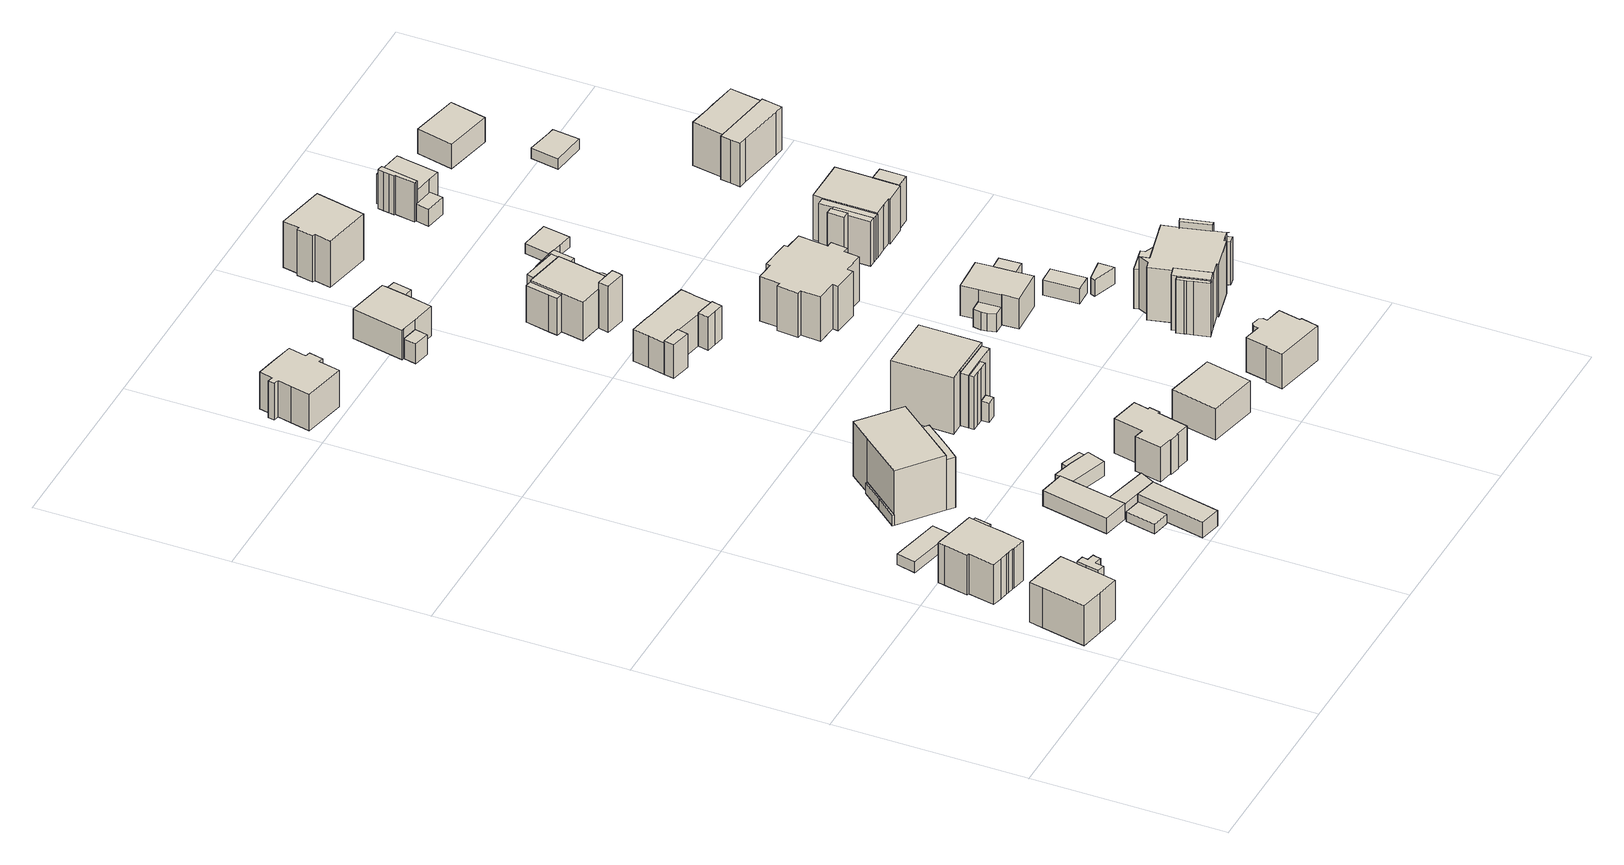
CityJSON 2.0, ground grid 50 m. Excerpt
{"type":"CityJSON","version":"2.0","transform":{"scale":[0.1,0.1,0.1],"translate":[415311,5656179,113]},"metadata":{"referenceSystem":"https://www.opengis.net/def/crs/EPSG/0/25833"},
"CityObjects":{
"building1":{"type":"Building","attributes":{"Gemeindeschluessel":14612000,"Geometrietyp2DReferenz":"3000","function":"31001_9998","roofType":"9999"},"children":["building1-1","building1-2"]},
"building1-1":{"type":"BuildingPart","attributes":{"Dachtyp_tdc":"tdcGableRoof","Dachneigung":21.86,"QualitaetDacherkennung":50,"Geometrietyp2DReferenz":"3000","measuredHeight":12.66,"roofType":"3100"},"parents":["building1"],"geometry":[{"type":"Solid","lod":"1","boundaries":[[[[0,1,2,3,4,5,6,7,8,9,10]],[[11,12,13,14,15,16,17,18,19,20,21]],[[10,12,11,0]],[[9,13,12,10]],[[8,14,13,9]],[[7,15,14,8]],[[6,16,15,7]],[[5,17,16,6]],[[4,18,17,5]],[[3,19,18,4]],[[2,20,19,3]],[[1,21,20,2]],[[0,11,21,1]]]]}]},
"building1-2":{"type":"BuildingPart","attributes":{"Dachtyp_tdc":"tdcGableRoof","Dachneigung":26.08,"QualitaetDacherkennung":73,"Geometrietyp2DReferenz":"3000","measuredHeight":12.72,"roofType":"3100"},"parents":["building1"],"geometry":[{"type":"Solid","lod":"1","boundaries":[[[[22,23,24,25,26,27,28,29,30,31,32]],[[33,12,34,11,21,35,36,37,38,39,40]],[[32,12,33,22]],[[31,34,12,32]],[[30,11,34,31]],[[29,21,11,30]],[[28,35,21,29]],[[27,36,35,28]],[[26,37,36,27]],[[25,38,37,26]],[[24,39,38,25]],[[23,40,39,24]],[[22,33,40,23]]]]}]},
"building2":{"type":"Building","attributes":{"Gemeindeschluessel":14612000,"Geometrietyp2DReferenz":"3000","function":"31001_9998","roofType":"9999"},"children":["building2-1","building2-2"]},
"building2-1":{"type":"BuildingPart","attributes":{"Dachtyp_tdc":"tdcFreeFormRoof","Dachneigung":49.59,"QualitaetDacherkennung":12,"Geometrietyp2DReferenz":"3000","measuredHeight":10.45,"roofType":"5000"},"parents":["building2"],"geometry":[{"type":"Solid","lod":"1","boundaries":[[[[41,42,43,44]],[[45,46,47,48]],[[44,46,45,41]],[[43,47,46,44]],[[42,48,47,43]],[[41,45,48,42]]]]}]},
"building2-2":{"type":"BuildingPart","attributes":{"Dachtyp_tdc":"tdcHipAndGableRoof","Dachneigung":20.7,"QualitaetDacherkennung":40,"Geometrietyp2DReferenz":"3000","measuredHeight":12.58,"roofType":"5000"},"parents":["building2"],"geometry":[{"type":"Solid","lod":"1","boundaries":[[[[49,50,51,52,53,54,55,56,57,58,59,60,61,62,63,64,65]],[[66,67,68,69,70,71,72,73,74,75,76,77,78,79,80,48,47]],[[65,67,66,49]],[[64,68,67,65]],[[63,69,68,64]],[[62,70,69,63]],[[61,71,70,62]],[[60,72,71,61]],[[59,73,72,60]],[[58,74,73,59]],[[57,75,74,58]],[[56,76,75,57]],[[55,77,76,56]],[[54,78,77,55]],[[53,79,78,54]],[[52,80,79,53]],[[51,48,80,52]],[[50,47,48,51]],[[49,66,47,50]]]]}]},
"building3":{"type":"Building","attributes":{"Dachtyp_tdc":"tdcFreeFormRoof","Gemeindeschluessel":14612000,"Dachneigung":18.74,"QualitaetDacherkennung":9,"Geometrietyp2DReferenz":"3000","measuredHeight":3.88,"function":"31001_9998","roofType":"5000"},"geometry":[{"type":"Solid","lod":"1","boundaries":[[[[81,82,83,84,85,86,87]],[[47,46,88,89,90,91,66]],[[87,46,47,81]],[[86,88,46,87]],[[85,89,88,86]],[[84,90,89,85]],[[83,91,90,84]],[[82,66,91,83]],[[81,47,66,82]]]]}]},
"building4":{"type":"Building","attributes":{"Dachtyp_tdc":"tdcPolyFlatRoof","Gemeindeschluessel":14612000,"Dachneigung":0,"QualitaetDacherkennung":0,"Geometrietyp2DReferenz":"3000","BezugspunktDach":"2000","measuredHeight":3,"function":"31001_9998"},"geometry":[{"type":"Solid","lod":"1","boundaries":[[[[92,93,94,95]],[[96,97,98,99]],[[95,97,96,92]],[[94,98,97,95]],[[93,99,98,94]],[[92,96,99,93]]]]}]},
"building5":{"type":"Building","attributes":{"Dachtyp_tdc":"tdcPolyFlatRoof","Gemeindeschluessel":14612000,"Dachneigung":0,"QualitaetDacherkennung":89,"Geometrietyp2DReferenz":"3000","measuredHeight":2.73,"function":"31001_9998","roofType":"1000"},"geometry":[{"type":"Solid","lod":"1","boundaries":[[[[100,101,102,103]],[[104,105,106,107]],[[103,105,104,100]],[[102,106,105,103]],[[101,107,106,102]],[[100,104,107,101]]]]}]},
"building6":{"type":"Building","attributes":{"Dachtyp_tdc":"tdcPolyFlatRoof","Gemeindeschluessel":14612000,"Dachneigung":0,"QualitaetDacherkennung":85,"Geometrietyp2DReferenz":"3000","measuredHeight":4.4,"function":"31001_9998","roofType":"1000"},"geometry":[{"type":"Solid","lod":"1","boundaries":[[[[108,109,110,111]],[[112,113,114,115]],[[111,113,112,108]],[[110,114,113,111]],[[109,115,114,110]],[[108,112,115,109]]]]}]},
"building7":{"type":"Building","attributes":{"Gemeindeschluessel":14612000,"Geometrietyp2DReferenz":"3000","function":"31001_9998","roofType":"9999"},"children":["building7-1","building7-2","building7-3"]},
"building7-1":{"type":"BuildingPart","attributes":{"Dachtyp_tdc":"tdcPolyFlatRoof","Dachneigung":0,"QualitaetDacherkennung":0,"Geometrietyp2DReferenz":"3000","measuredHeight":3,"roofType":"9999"},"parents":["building7"],"geometry":[{"type":"Solid","lod":"1","boundaries":[[[[116,117,118,119,120]],[[121,122,123,124,125]],[[120,122,121,116]],[[119,123,122,120]],[[118,124,123,119]],[[117,125,124,118]],[[116,121,125,117]]]]}]},
"building7-2":{"type":"BuildingPart","attributes":{"Dachtyp_tdc":"tdcHipRoof","Dachneigung":23.76,"QualitaetDacherkennung":56,"Geometrietyp2DReferenz":"3000","measuredHeight":17.08,"roofType":"3200"},"parents":["building7"],"geometry":[{"type":"Solid","lod":"1","boundaries":[[[[126,127,128,129,130,131]],[[132,133,134,125,124,135]],[[131,133,132,126]],[[130,134,133,131]],[[129,125,134,130]],[[128,124,125,129]],[[127,135,124,128]],[[126,132,135,127]]]]}]},
"building7-3":{"type":"BuildingPart","attributes":{"Dachtyp_tdc":"tdcFreeFormRoof","Dachneigung":63.52,"QualitaetDacherkennung":23,"Geometrietyp2DReferenz":"3000","measuredHeight":15.51,"roofType":"5000"},"parents":["building7"],"geometry":[{"type":"Solid","lod":"1","boundaries":[[[[136,137,138,139,140,141,142,143]],[[144,145,146,147,148,149,134,133]],[[143,145,144,136]],[[142,146,145,143]],[[141,147,146,142]],[[140,148,147,141]],[[139,149,148,140]],[[138,134,149,139]],[[137,133,134,138]],[[136,144,133,137]]]]}]},
"building8":{"type":"Building","attributes":{"Gemeindeschluessel":14612000,"Geometrietyp2DReferenz":"3000","function":"31001_9998","roofType":"9999"},"children":["building8-1","building8-2"]},
"building8-1":{"type":"BuildingPart","attributes":{"Dachtyp_tdc":"tdcPolyFlatRoof","Dachneigung":3.58,"QualitaetDacherkennung":73,"Geometrietyp2DReferenz":"3000","measuredHeight":4.31,"roofType":"2100"},"parents":["building8"],"geometry":[{"type":"Solid","lod":"1","boundaries":[[[[150,151,111,110,152]],[[153,154,155,156,157]],[[152,154,153,150]],[[110,155,154,152]],[[111,156,155,110]],[[151,157,156,111]],[[150,153,157,151]]]]}]},
"building8-2":{"type":"BuildingPart","attributes":{"Dachtyp_tdc":"tdcPolyFlatRoof","Dachneigung":3.45,"QualitaetDacherkennung":62,"Geometrietyp2DReferenz":"3000","measuredHeight":4.46,"roofType":"2100"},"parents":["building8"],"geometry":[{"type":"Solid","lod":"1","boundaries":[[[[158,159,160,161,162,163]],[[164,165,166,153,157,167]],[[163,165,164,158]],[[162,166,165,163]],[[161,153,166,162]],[[160,157,153,161]],[[159,167,157,160]],[[158,164,167,159]]]]}]},
"building9":{"type":"Building","attributes":{"Dachtyp_tdc":"tdcPolyFlatRoof","Gemeindeschluessel":14612000,"Dachneigung":3.29,"QualitaetDacherkennung":78,"Geometrietyp2DReferenz":"3000","measuredHeight":4.27,"function":"31001_9998","roofType":"2100"},"geometry":[{"type":"Solid","lod":"1","boundaries":[[[[168,169,170,171,172,173]],[[174,175,166,165,176,177]],[[173,175,174,168]],[[172,166,175,173]],[[171,165,166,172]],[[170,176,165,171]],[[169,177,176,170]],[[168,174,177,169]]]]}]},
"building10":{"type":"Building","attributes":{"Dachtyp_tdc":"tdcHipAndGableRoof","Gemeindeschluessel":14612000,"Dachneigung":10.97,"QualitaetDacherkennung":36,"Geometrietyp2DReferenz":"3000","measuredHeight":11.09,"function":"31001_9998","roofType":"5000"},"geometry":[{"type":"Solid","lod":"1","boundaries":[[[[178,179,180,181,182,183,184,185,186,187,188,189,190,191,192]],[[193,194,195,196,197,198,199,200,201,202,203,204,205,206,207]],[[192,194,193,178]],[[191,195,194,192]],[[190,196,195,191]],[[189,197,196,190]],[[188,198,197,189]],[[187,199,198,188]],[[186,200,199,187]],[[185,201,200,186]],[[184,202,201,185]],[[183,203,202,184]],[[182,204,203,183]],[[181,205,204,182]],[[180,206,205,181]],[[179,207,206,180]],[[178,193,207,179]]]]}]},
"building11":{"type":"Building","attributes":{"Dachtyp_tdc":"tdcPolyFlatRoof","Gemeindeschluessel":14612000,"Dachneigung":0,"QualitaetDacherkennung":42,"Geometrietyp2DReferenz":"3000","measuredHeight":2.78,"function":"31001_9998","roofType":"1000"},"geometry":[{"type":"Solid","lod":"1","boundaries":[[[[208,209,210,211]],[[212,213,214,215]],[[211,213,212,208]],[[210,214,213,211]],[[209,215,214,210]],[[208,212,215,209]]]]}]},
"building12":{"type":"Building","attributes":{"Dachtyp_tdc":"tdcFreeFormRoof","Gemeindeschluessel":14612000,"Dachneigung":2.53,"QualitaetDacherkennung":41,"Geometrietyp2DReferenz":"3000","measuredHeight":10.73,"function":"31001_9998","roofType":"5000"},"geometry":[{"type":"Solid","lod":"1","boundaries":[[[[216,217,218,219,220,221,222,223,224,225,226,227,228,229]],[[230,231,232,233,234,235,236,237,238,239,240,241,242,243]],[[229,231,230,216]],[[228,232,231,229]],[[227,233,232,228]],[[226,234,233,227]],[[225,235,234,226]],[[224,236,235,225]],[[223,237,236,224]],[[222,238,237,223]],[[221,239,238,222]],[[220,240,239,221]],[[219,241,240,220]],[[218,242,241,219]],[[217,243,242,218]],[[216,230,243,217]]]]}]},
"building13":{"type":"Building","attributes":{"Dachtyp_tdc":"tdcPolyFlatRoof","Gemeindeschluessel":14612000,"Dachneigung":16.25,"QualitaetDacherkennung":75,"Geometrietyp2DReferenz":"3000","measuredHeight":5.81,"function":"31001_9998","roofType":"2100"},"geometry":[{"type":"Solid","lod":"1","boundaries":[[[[244,245,246,247,248]],[[249,250,251,252,253]],[[248,250,249,244]],[[247,251,250,248]],[[246,252,251,247]],[[245,253,252,246]],[[244,249,253,245]]]]}]},
"building14":{"type":"Building","attributes":{"Gemeindeschluessel":14612000,"Geometrietyp2DReferenz":"3000","function":"31001_9998","roofType":"9999"},"children":["building14-1","building14-2","building14-3"]},
"building14-1":{"type":"BuildingPart","attributes":{"Dachtyp_tdc":"tdcFreeFormRoof","Dachneigung":72.78,"QualitaetDacherkennung":30,"Geometrietyp2DReferenz":"3000","measuredHeight":16.67,"roofType":"5000"},"parents":["building14"],"geometry":[{"type":"Solid","lod":"1","boundaries":[[[[254,255,256,257,258]],[[259,260,261,262,263]],[[257,260,259,258]],[[256,261,260,257]],[[255,262,261,256]],[[254,263,262,255]],[[258,259,263,254]]]]}]},
"building14-2":{"type":"BuildingPart","attributes":{"Dachtyp_tdc":"tdcHipRoof","Dachneigung":20.63,"QualitaetDacherkennung":55,"Geometrietyp2DReferenz":"3000","measuredHeight":17.73,"roofType":"3200"},"parents":["building14"],"geometry":[{"type":"Solid","lod":"1","boundaries":[[[[264,265,266,267,268,269,270]],[[271,272,273,274,275,259,263]],[[270,272,271,264]],[[269,273,272,270]],[[268,274,273,269]],[[267,275,274,268]],[[266,259,275,267]],[[265,263,259,266]],[[264,271,263,265]]]]}]},
"building14-3":{"type":"BuildingPart","attributes":{"Dachtyp_tdc":"tdcFreeFormRoof","Dachneigung":68.9,"QualitaetDacherkennung":35,"Geometrietyp2DReferenz":"3000","measuredHeight":15.76,"roofType":"5000"},"parents":["building14"],"geometry":[{"type":"Solid","lod":"1","boundaries":[[[[276,277,278,279,280,281]],[[282,283,284,285,262,261]],[[281,283,282,276]],[[280,284,283,281]],[[279,285,284,280]],[[278,262,285,279]],[[277,261,262,278]],[[276,282,261,277]]]]}]},
"building15":{"type":"Building","attributes":{"Dachtyp_tdc":"tdcGableRoof","Gemeindeschluessel":14612000,"Dachneigung":44.72,"QualitaetDacherkennung":78,"Geometrietyp2DReferenz":"3000","measuredHeight":11.94,"function":"31001_9998","roofType":"3100"},"geometry":[{"type":"Solid","lod":"1","boundaries":[[[[286,287,288,289]],[[290,291,292,293]],[[289,291,290,286]],[[288,292,291,289]],[[287,293,292,288]],[[286,290,293,287]]]]}]},
"building16":{"type":"Building","attributes":{"Gemeindeschluessel":14612000,"Geometrietyp2DReferenz":"3000","function":"31001_9998","roofType":"9999"},"children":["building16-1","building16-2","building16-3"]},
"building16-1":{"type":"BuildingPart","attributes":{"Dachtyp_tdc":"tdcFreeFormRoof","Dachneigung":43.66,"QualitaetDacherkennung":31,"Geometrietyp2DReferenz":"3000","measuredHeight":6.44,"roofType":"5000"},"parents":["building16"],"geometry":[{"type":"Solid","lod":"1","boundaries":[[[[294,295,296,297]],[[298,299,300,301]],[[297,299,298,294]],[[296,300,299,297]],[[295,301,300,296]],[[294,298,301,295]]]]}]},
"building16-2":{"type":"BuildingPart","attributes":{"Dachtyp_tdc":"tdcGableRoof","Dachneigung":21.23,"QualitaetDacherkennung":43,"Geometrietyp2DReferenz":"3000","measuredHeight":8.2,"roofType":"3100"},"parents":["building16"],"geometry":[{"type":"Solid","lod":"1","boundaries":[[[[302,303,304,305]],[[306,307,308,309]],[[305,307,306,302]],[[304,308,307,305]],[[303,309,308,304]],[[302,306,309,303]]]]}]},
"building16-3":{"type":"BuildingPart","attributes":{"Dachtyp_tdc":"tdcHipRoof","Dachneigung":19.48,"QualitaetDacherkennung":73,"Geometrietyp2DReferenz":"3000","measuredHeight":9.43,"roofType":"3200"},"parents":["building16"],"geometry":[{"type":"Solid","lod":"1","boundaries":[[[[310,311,312,313,314,315,316,317]],[[307,318,299,298,319,320,321,308]],[[316,318,307,317]],[[315,299,318,316]],[[314,298,299,315]],[[313,319,298,314]],[[312,320,319,313]],[[311,321,320,312]],[[310,308,321,311]],[[317,307,308,310]]]]}]},
"building17":{"type":"Building","attributes":{"Gemeindeschluessel":14612000,"Geometrietyp2DReferenz":"3000","function":"31001_9998","roofType":"9999"},"children":["building17-1","building17-2","building17-3","building17-4"]},
"building17-1":{"type":"BuildingPart","attributes":{"Dachtyp_tdc":"tdcFreeFormRoof","Dachneigung":55.08,"QualitaetDacherkennung":31,"Geometrietyp2DReferenz":"3000","measuredHeight":12.13,"roofType":"5000"},"parents":["building17"],"geometry":[{"type":"Solid","lod":"1","boundaries":[[[[322,323,324,325,326,327,328,329,330,331,332,333,334,335]],[[336,337,338,339,340,341,342,343,344,345,346,347,348,349]],[[335,337,336,322]],[[334,338,337,335]],[[333,339,338,334]],[[332,340,339,333]],[[331,341,340,332]],[[330,342,341,331]],[[329,343,342,330]],[[328,344,343,329]],[[327,345,344,328]],[[326,346,345,327]],[[325,347,346,326]],[[324,348,347,325]],[[323,349,348,324]],[[322,336,349,323]]]]}]},
"building17-2":{"type":"BuildingPart","attributes":{"Dachtyp_tdc":"tdcPolyFlatRoof","Dachneigung":0,"QualitaetDacherkennung":49,"Geometrietyp2DReferenz":"3000","measuredHeight":4.49,"roofType":"1000"},"parents":["building17"],"geometry":[{"type":"Solid","lod":"1","boundaries":[[[[350,351,352,353,354,355,356]],[[345,357,358,359,360,361,346]],[[356,357,345,350]],[[355,358,357,356]],[[354,359,358,355]],[[353,360,359,354]],[[352,361,360,353]],[[351,346,361,352]],[[350,345,346,351]]]]}]},
"building17-3":{"type":"BuildingPart","attributes":{"Dachtyp_tdc":"tdcGableRoof","Dachneigung":60.41,"QualitaetDacherkennung":55,"Geometrietyp2DReferenz":"3000","measuredHeight":11.89,"roofType":"3100"},"parents":["building17"],"geometry":[{"type":"Solid","lod":"1","boundaries":[[[[362,363,364,365]],[[336,366,367,337]],[[365,366,336,362]],[[364,367,366,365]],[[363,337,367,364]],[[362,336,337,363]]]]}]},
"building17-4":{"type":"BuildingPart","attributes":{"Dachtyp_tdc":"tdcGableRoof","Dachneigung":61.95,"QualitaetDacherkennung":55,"Geometrietyp2DReferenz":"3000","measuredHeight":11.99,"roofType":"3100"},"parents":["building17"],"geometry":[{"type":"Solid","lod":"1","boundaries":[[[[368,369,370,371,372,373,374]],[[375,376,377,349,378,348,361]],[[374,375,361,368]],[[373,376,375,374]],[[372,377,376,373]],[[371,349,377,372]],[[370,378,349,371]],[[369,348,378,370]],[[368,361,348,369]]]]}]},
"building18":{"type":"Building","attributes":{"Gemeindeschluessel":14612000,"Geometrietyp2DReferenz":"3000","function":"31001_9998","roofType":"9999"},"children":["building18-1","building18-2","building18-3","building18-4","building18-5"]},
"building18-1":{"type":"BuildingPart","attributes":{"Dachtyp_tdc":"tdcFreeFormRoof","Dachneigung":18.85,"QualitaetDacherkennung":40,"Geometrietyp2DReferenz":"3000","measuredHeight":5.64,"roofType":"5000"},"parents":["building18"],"geometry":[{"type":"Solid","lod":"1","boundaries":[[[[379,380,381,382,383,384,385,386,387,388,389,390]],[[391,392,393,394,395,396,397,398,399,400,401,402]],[[390,392,391,379]],[[389,393,392,390]],[[388,394,393,389]],[[387,395,394,388]],[[386,396,395,387]],[[385,397,396,386]],[[384,398,397,385]],[[383,399,398,384]],[[382,400,399,383]],[[381,401,400,382]],[[380,402,401,381]],[[379,391,402,380]]]]}]},
"building18-2":{"type":"BuildingPart","attributes":{"Dachtyp_tdc":"tdcCutGableRoof","Dachneigung":2.92,"QualitaetDacherkennung":37,"Geometrietyp2DReferenz":"3000","measuredHeight":12.15,"roofType":"9999"},"parents":["building18"],"geometry":[{"type":"Solid","lod":"1","boundaries":[[[[403,404,405,406,407,408,409,410,411]],[[392,391,412,413,414,415,416,417,418]],[[411,391,392,403]],[[410,412,391,411]],[[409,413,412,410]],[[408,414,413,409]],[[407,415,414,408]],[[406,416,415,407]],[[405,417,416,406]],[[404,418,417,405]],[[403,392,418,404]]]]}]},
"building18-3":{"type":"BuildingPart","attributes":{"Dachtyp_tdc":"tdcPolyFlatRoof","Dachneigung":37.09,"QualitaetDacherkennung":73,"Geometrietyp2DReferenz":"3000","measuredHeight":11.19,"roofType":"2100"},"parents":["building18"],"geometry":[{"type":"Solid","lod":"1","boundaries":[[[[419,420,421,422,423]],[[416,415,424,425,426]],[[423,415,416,419]],[[422,424,415,423]],[[421,425,424,422]],[[420,426,425,421]],[[419,416,426,420]]]]}]},
"building18-4":{"type":"BuildingPart","attributes":{"Dachtyp_tdc":"tdcPolyFlatRoof","Dachneigung":36.05,"QualitaetDacherkennung":43,"Geometrietyp2DReferenz":"3000","measuredHeight":11.48,"roofType":"2100"},"parents":["building18"],"geometry":[{"type":"Solid","lod":"1","boundaries":[[[[427,428,429,430]],[[417,431,432,418]],[[430,431,417,427]],[[429,432,431,430]],[[428,418,432,429]],[[427,417,418,428]]]]}]},
"building18-5":{"type":"BuildingPart","attributes":{"Dachtyp_tdc":"tdcHipAndGableRoof","Dachneigung":24.51,"QualitaetDacherkennung":43,"Geometrietyp2DReferenz":"3000","measuredHeight":13.71,"roofType":"5000"},"parents":["building18"],"geometry":[{"type":"Solid","lod":"1","boundaries":[[[[433,434,435,436,437]],[[438,412,402,439,440]],[[437,412,438,433]],[[436,402,412,437]],[[435,439,402,436]],[[434,440,439,435]],[[433,438,440,434]]]]}]},
"building19":{"type":"Building","attributes":{"Dachtyp_tdc":"tdcFreeFormRoof","Gemeindeschluessel":14612000,"Dachneigung":28.31,"QualitaetDacherkennung":60,"Geometrietyp2DReferenz":"3000","measuredHeight":11.66,"function":"31001_9998","roofType":"5000"},"geometry":[{"type":"Solid","lod":"1","boundaries":[[[[441,442,443,444,445,446,447,448,449,450,451,452,453,454]],[[455,456,457,458,459,460,461,462,463,464,465,466,467,468]],[[454,456,455,441]],[[453,457,456,454]],[[452,458,457,453]],[[451,459,458,452]],[[450,460,459,451]],[[449,461,460,450]],[[448,462,461,449]],[[447,463,462,448]],[[446,464,463,447]],[[445,465,464,446]],[[444,466,465,445]],[[443,467,466,444]],[[442,468,467,443]],[[441,455,468,442]]]]}]},
"building20":{"type":"Building","attributes":{"Dachtyp_tdc":"tdcFreeFormRoof","Gemeindeschluessel":14612000,"Dachneigung":26.68,"QualitaetDacherkennung":64,"Geometrietyp2DReferenz":"3000","measuredHeight":14.71,"function":"31001_9998","roofType":"5000"},"geometry":[{"type":"Solid","lod":"1","boundaries":[[[[469,470,471,472,473,474,475,476,477,478]],[[479,480,481,482,483,484,485,486,487,488]],[[478,480,479,469]],[[477,481,480,478]],[[476,482,481,477]],[[475,483,482,476]],[[474,484,483,475]],[[473,485,484,474]],[[472,486,485,473]],[[471,487,486,472]],[[470,488,487,471]],[[469,479,488,470]]]]}]},
"building21":{"type":"Building","attributes":{"Dachtyp_tdc":"tdcFreeFormRoof","Gemeindeschluessel":14612000,"Dachneigung":1.47,"QualitaetDacherkennung":30,"Geometrietyp2DReferenz":"3000","measuredHeight":16.7,"function":"31001_9998","roofType":"5000"},"geometry":[{"type":"Solid","lod":"1","boundaries":[[[[489,490,491,492,493,494,495,496,497,498,499,500,501,502,503,504,505,506,507,508]],[[509,510,511,512,513,514,515,516,517,518,519,520,521,522,523,524,525,526,527,528]],[[508,510,509,489]],[[507,511,510,508]],[[506,512,511,507]],[[505,513,512,506]],[[504,514,513,505]],[[503,515,514,504]],[[502,516,515,503]],[[501,517,516,502]],[[500,518,517,501]],[[499,519,518,500]],[[498,520,519,499]],[[497,521,520,498]],[[496,522,521,497]],[[495,523,522,496]],[[494,524,523,495]],[[493,525,524,494]],[[492,526,525,493]],[[491,527,526,492]],[[490,528,527,491]],[[489,509,528,490]]]]}]},
"building22":{"type":"Building","attributes":{"Gemeindeschluessel":14612000,"Geometrietyp2DReferenz":"3000","function":"31001_9998","roofType":"9999"},"children":["building22-1","building22-2","building22-3"]},
"building22-1":{"type":"BuildingPart","attributes":{"Dachtyp_tdc":"tdcFreeFormRoof","Dachneigung":10.92,"QualitaetDacherkennung":79,"Geometrietyp2DReferenz":"3000","measuredHeight":8.66,"roofType":"5000"},"parents":["building22"],"geometry":[{"type":"Solid","lod":"1","boundaries":[[[[529,530,531,532]],[[533,534,535,536]],[[532,534,533,529]],[[531,535,534,532]],[[530,536,535,531]],[[529,533,536,530]]]]}]},
"building22-2":{"type":"BuildingPart","attributes":{"Dachtyp_tdc":"tdcPolyFlatRoof","Dachneigung":3.41,"QualitaetDacherkennung":65,"Geometrietyp2DReferenz":"3000","measuredHeight":8.91,"roofType":"2100"},"parents":["building22"],"geometry":[{"type":"Solid","lod":"1","boundaries":[[[[537,538,539,540,541,542,543,544,545]],[[546,547,548,533,536,549,550,551,552]],[[544,547,546,545]],[[543,548,547,544]],[[542,533,548,543]],[[541,536,533,542]],[[540,549,536,541]],[[539,550,549,540]],[[538,551,550,539]],[[537,552,551,538]],[[545,546,552,537]]]]}]},
"building22-3":{"type":"BuildingPart","attributes":{"Dachtyp_tdc":"tdcFreeFormRoof","Dachneigung":35.32,"QualitaetDacherkennung":16,"Geometrietyp2DReferenz":"3000","measuredHeight":5.7,"roofType":"5000"},"parents":["building22"],"geometry":[{"type":"Solid","lod":"1","boundaries":[[[[553,554,555,556,557,558]],[[559,560,546,552,561,562]],[[558,560,559,553]],[[557,546,560,558]],[[556,552,546,557]],[[555,561,552,556]],[[554,562,561,555]],[[553,559,562,554]]]]}]},
"building23":{"type":"Building","attributes":{"Dachtyp_tdc":"tdcPolyFlatRoof","Gemeindeschluessel":14612000,"Dachneigung":3.31,"QualitaetDacherkennung":79,"Geometrietyp2DReferenz":"3000","measuredHeight":3.02,"function":"31001_9998","roofType":"2100"},"geometry":[{"type":"Solid","lod":"1","boundaries":[[[[563,564,565,566,567]],[[568,569,570,571,572]],[[567,569,568,563]],[[566,570,569,567]],[[565,571,570,566]],[[564,572,571,565]],[[563,568,572,564]]]]}]},
"building24":{"type":"Building","attributes":{"Dachtyp_tdc":"tdcPolyFlatRoof","Gemeindeschluessel":14612000,"Dachneigung":4.47,"QualitaetDacherkennung":90,"Geometrietyp2DReferenz":"3000","measuredHeight":4.5,"function":"31001_9998","roofType":"2100"},"geometry":[{"type":"Solid","lod":"1","boundaries":[[[[573,574,575,576]],[[577,578,579,580]],[[576,578,577,573]],[[575,579,578,576]],[[574,580,579,575]],[[573,577,580,574]]]]}]},
"building25":{"type":"Building","attributes":{"Dachtyp_tdc":"tdcFreeFormRoof","Gemeindeschluessel":14612000,"Dachneigung":12.94,"QualitaetDacherkennung":71,"Geometrietyp2DReferenz":"3000","measuredHeight":3.28,"function":"31001_9998","roofType":"5000"},"geometry":[{"type":"Solid","lod":"1","boundaries":[[[[581,582,583,584,585,586]],[[587,588,589,590,591,592]],[[586,588,587,581]],[[585,589,588,586]],[[584,590,589,585]],[[583,591,590,584]],[[582,592,591,583]],[[581,587,592,582]]]]}]},
"building26":{"type":"Building","attributes":{"Gemeindeschluessel":14612000,"Geometrietyp2DReferenz":"3000","function":"31001_9998","roofType":"9999"},"children":["building26-1","building26-2","building26-3","building26-4","building26-5","building26-6"]},
"building26-1":{"type":"BuildingPart","attributes":{"Dachtyp_tdc":"tdcPolyFlatRoof","Dachneigung":27.38,"QualitaetDacherkennung":19,"Geometrietyp2DReferenz":"3000","measuredHeight":12.71,"roofType":"2100"},"parents":["building26"],"geometry":[{"type":"Solid","lod":"1","boundaries":[[[[593,594,595,596,597]],[[598,599,600,601,602]],[[597,599,598,593]],[[596,600,599,597]],[[595,601,600,596]],[[594,602,601,595]],[[593,598,602,594]]]]}]},
"building26-2":{"type":"BuildingPart","attributes":{"Dachtyp_tdc":"tdcFreeFormRoof","Dachneigung":83.71,"QualitaetDacherkennung":43,"Geometrietyp2DReferenz":"3000","measuredHeight":17.27,"roofType":"5000"},"parents":["building26"],"geometry":[{"type":"Solid","lod":"1","boundaries":[[[[603,604,605,606,607,608,609]],[[610,611,612,613,614,615,616]],[[609,611,610,603]],[[608,612,611,609]],[[607,613,612,608]],[[606,614,613,607]],[[605,615,614,606]],[[604,616,615,605]],[[603,610,616,604]]]]}]},
"building26-3":{"type":"BuildingPart","attributes":{"Dachtyp_tdc":"tdcGableRoof","Dachneigung":54.85,"QualitaetDacherkennung":37,"Geometrietyp2DReferenz":"3000","measuredHeight":18.98,"roofType":"3100"},"parents":["building26"],"geometry":[{"type":"Solid","lod":"1","boundaries":[[[[617,618,619,620]],[[621,600,599,622]],[[620,600,621,617]],[[619,599,600,620]],[[618,622,599,619]],[[617,621,622,618]]]]}]},
"building26-4":{"type":"BuildingPart","attributes":{"Dachtyp_tdc":"tdcCutTentRoof","Dachneigung":32.06,"QualitaetDacherkennung":40,"Geometrietyp2DReferenz":"3000","measuredHeight":19.08,"roofType":"9999"},"parents":["building26"],"geometry":[{"type":"Solid","lod":"1","boundaries":[[[[623,624,625,626,627,628,629,630,631,632,633,634,635,636,637,638,639,623,640]],[[641,642,641,643,644,645,646,647,648,649,650,651,652,653,654,655,656,657,622]],[[639,643,641,623]],[[638,644,643,639]],[[637,645,644,638]],[[636,646,645,637]],[[635,647,646,636]],[[634,648,647,635]],[[633,649,648,634]],[[632,650,649,633]],[[631,651,650,632]],[[630,652,651,631]],[[629,653,652,630]],[[628,654,653,629]],[[627,655,654,628]],[[626,656,655,627]],[[625,657,656,626]],[[624,622,657,625]],[[623,641,622,624]]]]}]},
"building26-5":{"type":"BuildingPart","attributes":{"Dachtyp_tdc":"tdcFreeFormRoof","Dachneigung":71.34,"QualitaetDacherkennung":23,"Geometrietyp2DReferenz":"3000","measuredHeight":19.02,"roofType":"5000"},"parents":["building26"],"geometry":[{"type":"Solid","lod":"1","boundaries":[[[[658,659,660,661,662,663,664]],[[665,666,655,667,654,653,668]],[[664,666,665,658]],[[663,655,666,664]],[[662,667,655,663]],[[661,654,667,662]],[[660,653,654,661]],[[659,668,653,660]],[[658,665,668,659]]]]}]},
"building26-6":{"type":"BuildingPart","attributes":{"Dachtyp_tdc":"tdcHipAndGableRoof","Dachneigung":67.8,"QualitaetDacherkennung":30,"Geometrietyp2DReferenz":"3000","measuredHeight":18.27,"roofType":"5000"},"parents":["building26"],"geometry":[{"type":"Solid","lod":"1","boundaries":[[[[669,670,671,672,673,674]],[[649,616,615,675,650,676]],[[674,616,649,669]],[[673,615,616,674]],[[672,675,615,673]],[[671,650,675,672]],[[670,676,650,671]],[[669,649,676,670]]]]}]},
"building27":{"type":"Building","attributes":{"Dachtyp_tdc":"tdcFreeFormRoof","Gemeindeschluessel":14612000,"Dachneigung":13.1,"QualitaetDacherkennung":13,"Geometrietyp2DReferenz":"3000","measuredHeight":4.85,"function":"31001_9998","roofType":"5000"},"geometry":[{"type":"Solid","lod":"1","boundaries":[[[[677,678,679,680]],[[681,682,683,684]],[[680,682,681,677]],[[679,683,682,680]],[[678,684,683,679]],[[677,681,684,678]]]]}]},
"building28":{"type":"Building","attributes":{"Gemeindeschluessel":14612000,"Geometrietyp2DReferenz":"3000","function":"31001_9998","roofType":"9999"},"children":["building28-1","building28-2","building28-3","building28-4"]},
"building28-1":{"type":"BuildingPart","attributes":{"Dachtyp_tdc":"tdcFreeFormRoof","Dachneigung":66.7,"QualitaetDacherkennung":24,"Geometrietyp2DReferenz":"3000","measuredHeight":12.11,"roofType":"5000"},"parents":["building28"],"geometry":[{"type":"Solid","lod":"1","boundaries":[[[[685,686,687,688,689,690,691,692,693,694]],[[695,696,697,698,699,700,701,702,703,704]],[[694,696,695,685]],[[693,697,696,694]],[[692,698,697,693]],[[691,699,698,692]],[[690,700,699,691]],[[689,701,700,690]],[[688,702,701,689]],[[687,703,702,688]],[[686,704,703,687]],[[685,695,704,686]]]]}]},
"building28-2":{"type":"BuildingPart","attributes":{"Dachtyp_tdc":"tdcGableRoof","Dachneigung":10.03,"QualitaetDacherkennung":38,"Geometrietyp2DReferenz":"3000","measuredHeight":9.15,"roofType":"3100"},"parents":["building28"],"geometry":[{"type":"Solid","lod":"1","boundaries":[[[[705,706,707,708,709,710,711,712,713,714]],[[715,716,703,717,702,718,719,720,721,722]],[[714,716,715,705]],[[713,703,716,714]],[[712,717,703,713]],[[711,702,717,712]],[[710,718,702,711]],[[709,719,718,710]],[[708,720,719,709]],[[707,721,720,708]],[[706,722,721,707]],[[705,715,722,706]]]]}]},
"building28-3":{"type":"BuildingPart","attributes":{"Dachtyp_tdc":"tdcPolyFlatRoof","Dachneigung":0,"QualitaetDacherkennung":67,"Geometrietyp2DReferenz":"3000","measuredHeight":5.03,"roofType":"1000"},"parents":["building28"],"geometry":[{"type":"Solid","lod":"1","boundaries":[[[[723,724,725,726,725,727]],[[728,729,730,722,730,720]],[[727,729,728,723]],[[725,730,729,727]],[[730,725,724,720]],[[723,728,720,724]]]]}]},
"building28-4":{"type":"BuildingPart","attributes":{"Dachtyp_tdc":"tdcPolyFlatRoof","Dachneigung":0,"QualitaetDacherkennung":60,"Geometrietyp2DReferenz":"3000","measuredHeight":4.85,"roofType":"1000"},"parents":["building28"],"geometry":[{"type":"Solid","lod":"1","boundaries":[[[[731,732,733,734,735]],[[703,716,736,737,704]],[[735,703,704,731]],[[734,716,703,735]],[[733,736,716,734]],[[732,737,736,733]],[[731,704,737,732]]]]}]},
"building29":{"type":"Building","attributes":{"Gemeindeschluessel":14612000,"Geometrietyp2DReferenz":"3000","function":"31001_9998","roofType":"9999"},"children":["building29-1","building29-2","building29-3","building29-4","building29-5"]},
"building29-1":{"type":"BuildingPart","attributes":{"Dachtyp_tdc":"tdcFreeFormRoof","Dachneigung":75.97,"QualitaetDacherkennung":25,"Geometrietyp2DReferenz":"3000","measuredHeight":14.27,"roofType":"5000"},"parents":["building29"],"geometry":[{"type":"Solid","lod":"1","boundaries":[[[[738,739,740,741,742,743]],[[744,745,746,747,748,749]],[[743,744,749,738]],[[742,745,744,743]],[[741,746,745,742]],[[740,747,746,741]],[[739,748,747,740]],[[738,749,748,739]]]]}]},
"building29-2":{"type":"BuildingPart","attributes":{"Dachtyp_tdc":"tdcFreeFormRoof","Dachneigung":48.08,"QualitaetDacherkennung":10,"Geometrietyp2DReferenz":"3000","measuredHeight":13.79,"roofType":"5000"},"parents":["building29"],"geometry":[{"type":"Solid","lod":"1","boundaries":[[[[750,751,752,753]],[[745,754,755,746]],[[753,754,745,750]],[[752,755,754,753]],[[751,746,755,752]],[[750,745,746,751]]]]}]},
"building29-3":{"type":"BuildingPart","attributes":{"Dachtyp_tdc":"tdcFreeFormRoof","Dachneigung":68.63,"QualitaetDacherkennung":33,"Geometrietyp2DReferenz":"3000","measuredHeight":13.6,"roofType":"5000"},"parents":["building29"],"geometry":[{"type":"Solid","lod":"1","boundaries":[[[[756,757,758,759,760,761,762]],[[763,749,748,764,765,766,767]],[[762,749,763,756]],[[761,748,749,762]],[[760,764,748,761]],[[759,765,764,760]],[[758,766,765,759]],[[757,767,766,758]],[[756,763,767,757]]]]}]},
"building29-4":{"type":"BuildingPart","attributes":{"Dachtyp_tdc":"tdcFreeFormRoof","Dachneigung":31.87,"QualitaetDacherkennung":49,"Geometrietyp2DReferenz":"3000","measuredHeight":13.22,"roofType":"5000"},"parents":["building29"],"geometry":[{"type":"Solid","lod":"1","boundaries":[[[[768,769,770,771,772]],[[773,774,775,776,777]],[[772,774,773,768]],[[771,775,774,772]],[[770,776,775,771]],[[769,777,776,770]],[[768,773,777,769]]]]}]},
"building29-5":{"type":"BuildingPart","attributes":{"Dachtyp_tdc":"tdcCutTentRoof","Dachneigung":40.24,"QualitaetDacherkennung":48,"Geometrietyp2DReferenz":"3000","measuredHeight":14.75,"roofType":"9999"},"parents":["building29"],"geometry":[{"type":"Solid","lod":"1","boundaries":[[[[778,779,780,781,782,783,784,785,786,787,788,789,790]],[[774,791,792,793,794,795,767,766,765,796,797,798,775]],[[789,791,774,790]],[[788,792,791,789]],[[787,793,792,788]],[[786,794,793,787]],[[785,795,794,786]],[[784,767,795,785]],[[783,766,767,784]],[[782,765,766,783]],[[781,796,765,782]],[[780,797,796,781]],[[779,798,797,780]],[[778,775,798,779]],[[790,774,775,778]]]]}]},
"building30":{"type":"Building","attributes":{"Dachtyp_tdc":"tdcHipAndGableRoof","Gemeindeschluessel":14612000,"Dachneigung":22.3,"QualitaetDacherkennung":18,"Geometrietyp2DReferenz":"3000","measuredHeight":7.92,"function":"31001_9998","roofType":"5000"},"geometry":[{"type":"Solid","lod":"1","boundaries":[[[[799,800,801,802]],[[803,804,805,806]],[[802,804,803,799]],[[801,805,804,802]],[[800,806,805,801]],[[799,803,806,800]]]]}]},
"building31":{"type":"Building","attributes":{"Dachtyp_tdc":"tdcPolyFlatRoof","Gemeindeschluessel":14612000,"Dachneigung":0,"QualitaetDacherkennung":83,"Geometrietyp2DReferenz":"3000","measuredHeight":3.05,"function":"31001_9998","roofType":"1000"},"geometry":[{"type":"Solid","lod":"1","boundaries":[[[[807,808,809,810,811]],[[812,813,814,815,816]],[[811,813,812,807]],[[810,814,813,811]],[[809,815,814,810]],[[808,816,815,809]],[[807,812,816,808]]]]}]},
"building32":{"type":"Building","attributes":{"Gemeindeschluessel":14612000,"Geometrietyp2DReferenz":"3000","function":"31001_9998","roofType":"9999"},"children":["building32-1","building32-2"]},
"building32-1":{"type":"BuildingPart","attributes":{"Dachtyp_tdc":"tdcFreeFormRoof","Dachneigung":66.53,"QualitaetDacherkennung":9,"Geometrietyp2DReferenz":"3000","measuredHeight":15.31,"roofType":"5000"},"parents":["building32"],"geometry":[{"type":"Solid","lod":"1","boundaries":[[[[817,818,819,820,821,822,823,824,825,826]],[[827,828,829,830,831,832,833,834,835,836]],[[826,828,827,817]],[[825,829,828,826]],[[824,830,829,825]],[[823,831,830,824]],[[822,832,831,823]],[[821,833,832,822]],[[820,834,833,821]],[[819,835,834,820]],[[818,836,835,819]],[[817,827,836,818]]]]}]},
"building32-2":{"type":"BuildingPart","attributes":{"Dachtyp_tdc":"tdcGableRoof","Dachneigung":43.34,"QualitaetDacherkennung":49,"Geometrietyp2DReferenz":"3000","measuredHeight":14.34,"roofType":"3100"},"parents":["building32"],"geometry":[{"type":"Solid","lod":"1","boundaries":[[[[822,837,838,839,840,823]],[[832,831,841,842,843,844]],[[823,831,832,822]],[[840,841,831,823]],[[839,842,841,840]],[[838,843,842,839]],[[837,844,843,838]],[[822,832,844,837]]]]}]}
},
"vertices":[
[149,175,119],[150,175,119],[159,220,119],[101,232,119],[59,240,119],[39,244,119],[32,207,119],[9,93,119],[70,81,119],[128,69,119],[138,117,119],[149,175,6],[138,117,6],[128,69,6],[70,81,6],[9,93,6],[32,207,6],[39,244,6],[59,240,6],[101,232,6],[159,220,6],[150,175,6],
[158,112,125],[163,135,125],[182,131,125],[184,141,125],[187,152,125],[167,156,125],[170,171,125],[150,175,125],[149,175,125],[144,150,125],[138,117,125],[158,112,6],[144,150,6],[170,171,6],[167,156,6],[187,152,6],[184,141,6],[182,131,6],[163,135,6],
[234,469,101],[212,474,101],[203,431,101],[226,426,101],[234,469,3],[226,426,3],[203,431,3],[212,474,3],
[194,383,116],[203,431,116],[212,474,116],[150,487,116],[100,497,116],[94,498,116],[91,480,116],[78,418,116],[84,417,116],[70,348,116],[97,342,116],[120,338,116],[127,336,116],[143,333,116],[147,332,116],[182,325,116],[189,360,116],[194,383,3],[189,360,3],[182,325,3],[147,332,3],[143,333,3],[127,336,3],[120,338,3],[97,342,3],[70,348,3],[84,417,3],[78,418,3],[91,480,3],[94,498,3],[100,497,3],[150,487,3],
[203,431,35],[194,383,35],[241,374,35],[242,382,35],[246,398,35],[250,421,35],[226,426,35],[250,421,3],[246,398,3],[242,382,3],[241,374,3],
[104,561,35],[236,532,35],[247,582,35],[115,611,35],[104,561,5],[115,611,5],[247,582,5],[236,532,5],
[513,116,32],[529,194,32],[483,204,32],[466,125,32],[513,116,5],[466,125,5],[483,204,5],[529,194,5],
[499,19,48],[554,7,48],[593,186,48],[537,199,48],[499,19,4],[537,199,4],[593,186,4],[554,7,4],
[244,682,36],[248,679,36],[336,787,36],[332,789,36],[288,735,36],[244,682,6],[288,735,6],[332,789,6],[336,787,6],[248,679,6],
[483,758,161],[381,842,161],[336,787,161],[248,679,161],[350,595,161],[436,700,161],[483,758,6],[436,700,6],[350,595,6],[381,842,6],
[446,693,149],[436,700,149],[350,595,149],[369,580,149],[395,610,149],[428,651,149],[442,669,149],[455,685,149],[446,693,6],[455,685,6],[442,669,6],[428,651,6],[395,610,6],[369,580,6],
[498,253,48],[490,209,48],[613,225,48],[498,253,6],[613,225,6],[593,186,6],[537,199,6],[490,209,6],
[457,401,49],[420,224,49],[490,209,49],[498,253,49],[518,355,49],[525,388,49],[457,401,6],[525,388,6],[518,355,6],[420,224,6],
[636,369,47],[580,388,47],[528,402,47],[525,388,47],[518,355,47],[619,321,47],[636,369,6],[619,321,6],[528,402,6],[580,388,6],
[16,2129,119],[31,2126,119],[23,2089,119],[12,2039,119],[124,2015,119],[134,2065,119],[135,2070,119],[148,2067,119],[156,2104,119],[143,2107,119],[153,2154,119],[96,2166,119],[42,2177,119],[34,2142,119],[19,2145,119],[16,2129,15],[19,2145,15],[34,2142,15],[42,2177,15],[96,2166,15],[153,2154,15],[143,2107,15],[156,2104,15],[148,2067,15],[135,2070,15],[134,2065,15],[124,2015,15],[12,2039,15],[23,2089,15],[31,2126,15],
[636,369,33],[645,395,33],[589,414,33],[580,388,33],[636,369,5],[580,388,5],[589,414,5],[645,395,5],
[719,181,99],[719,184,99],[757,176,99],[775,256,99],[780,255,99],[786,283,99],[780,284,99],[789,323,99],[714,339,99],[697,261,99],[672,267,99],[657,197,99],[694,189,99],[694,187,99],[719,181,1],[694,187,1],[694,189,1],[657,197,1],[672,267,1],[697,261,1],[714,339,1],[789,323,1],[780,284,1],[786,283,1],[780,255,1],[775,256,1],[757,176,1],[719,184,1],
[692,643,64],[717,643,64],[717,663,64],[715,663,64],[692,663,64],[692,643,9],[692,663,9],[715,663,9],[717,663,9],[717,643,9],
[655,699,158],[655,677,158],[715,677,158],[769,677,158],[769,697,158],[769,697,8],[769,677,8],[715,677,8],[655,677,8],[655,699,8],
[619,699,168],[655,699,168],[769,697,168],[771,838,168],[771,856,168],[718,857,168],[621,858,168],[619,699,8],[621,858,8],[718,857,8],[771,856,8],[771,838,8],
[715,663,157],[715,677,157],[655,677,157],[655,663,157],[674,663,157],[692,663,157],[715,663,8],[692,663,8],[674,663,8],[655,663,8],
[978,118,96],[1004,238,96],[874,266,96],[848,146,96],[978,118,7],[848,146,7],[874,266,7],[1004,238,7],
[362,1961,64],[355,1928,64],[398,1919,64],[405,1952,64],[362,1961,8],[405,1952,8],[398,1919,8],[355,1928,8],
[512,2011,86],[522,2059,86],[492,2066,86],[483,2017,86],[512,2011,8],[483,2017,8],[492,2066,8],[522,2059,8],
[492,2066,92],[494,2075,92],[384,2098,92],[356,1962,92],[362,1961,92],[405,1952,92],[467,1940,92],[483,2017,92],[467,1940,8],[356,1962,8],[384,2098,8],[494,2075,8],
[594,1380,108],[672,1364,108],[725,1353,108],[733,1396,108],[734,1402,108],[735,1402,108],[737,1413,108],[742,1438,108],[676,1452,108],[622,1462,108],[611,1465,108],[558,1475,108],[550,1433,108],[541,1390,108],[594,1380,18],[541,1390,18],[550,1433,18],[558,1475,18],[611,1465,18],[622,1462,18],[676,1452,18],[742,1438,18],[737,1413,18],[735,1402,18],[734,1402,18],[733,1396,18],[725,1353,18],[672,1364,18],
[735,1402,63],[734,1402,63],[724,1350,63],[757,1344,63],[767,1396,63],[761,1397,63],[751,1399,63],[751,1399,18],[761,1397,18],[767,1396,18],[757,1344,18],[724,1350,18],
[594,1380,113],[541,1390,113],[536,1363,113],[588,1352,113],[588,1352,18],[536,1363,18],
[724,1350,112],[725,1353,112],[698,1359,112],[672,1364,112],[666,1336,112],[693,1331,112],[719,1326,112],[719,1326,18],[693,1331,18],[666,1336,18],[698,1359,18],
[700,1594,59],[704,1594,59],[709,1620,59],[732,1615,59],[748,1612,59],[767,1615,59],[782,1634,59],[786,1655,59],[780,1679,59],[762,1688,59],[747,1691,59],[720,1696,59],[700,1594,10],[720,1696,10],[747,1691,10],[762,1688,10],[780,1679,10],[786,1655,10],[782,1634,10],[767,1615,10],[748,1612,10],[732,1615,10],[709,1620,10],[704,1594,10],
[720,1696,119],[728,1739,119],[633,1757,119],[618,1760,119],[602,1675,119],[591,1616,119],[650,1605,119],[650,1604,119],[700,1594,119],[650,1604,10],[650,1605,10],[591,1616,10],[602,1675,10],[618,1760,10],[633,1757,10],[728,1739,10],
[618,1760,115],[602,1763,115],[590,1701,115],[586,1678,115],[602,1675,115],[586,1678,10],[590,1701,10],[602,1763,10],
[633,1757,117],[728,1739,117],[732,1760,117],[638,1778,117],[638,1778,10],[732,1760,10],
[644,1577,140],[698,1566,140],[700,1575,140],[704,1594,140],[650,1604,140],[644,1577,10],[700,1575,10],[698,1566,10],
[1226,107,106],[1238,164,106],[1193,174,106],[1195,184,106],[1190,194,106],[1169,199,106],[1160,192,106],[1158,180,106],[1114,190,106],[1102,132,106],[1097,133,106],[1088,88,106],[1221,60,106],[1231,105,106],[1226,107,8],[1231,105,8],[1221,60,8],[1088,88,8],[1097,133,8],[1102,132,8],[1114,190,8],[1158,180,8],[1160,192,8],[1169,199,8],[1190,194,8],[1195,184,8],[1193,174,8],[1238,164,8],
[515,2216,159],[642,2190,159],[653,2244,159],[657,2262,159],[669,2319,159],[541,2345,159],[533,2303,159],[526,2304,159],[517,2260,159],[524,2258,159],[515,2216,28],[524,2258,28],[517,2260,28],[526,2304,28],[533,2303,28],[541,2345,28],[669,2319,28],[657,2262,28],[653,2244,28],[642,2190,28],
[829,1178,126],[826,1127,126],[881,1122,126],[880,1107,126],[946,1100,126],[948,1116,126],[1003,1111,126],[1007,1150,126],[1022,1148,126],[1026,1192,126],[1011,1193,126],[1018,1270,126],[971,1275,126],[972,1285,126],[890,1293,126],[889,1282,126],[840,1286,126],[835,1234,126],[823,1235,126],[818,1179,126],[829,1178,0],[818,1179,0],[823,1235,0],[835,1234,0],[840,1286,0],[889,1282,0],[890,1293,0],[972,1285,0],[971,1275,0],[1018,1270,0],[1011,1193,0],[1026,1192,0],[1022,1148,0],[1007,1150,0],[1003,1111,0],[948,1116,0],[946,1100,0],[880,1107,0],[881,1122,0],[826,1127,0],
[1137,836,92],[1140,779,92],[1175,781,92],[1172,838,92],[1137,836,7],[1172,838,7],[1175,781,7],[1140,779,7],
[1046,773,93],[1047,773,93],[1049,730,93],[1142,735,93],[1140,779,93],[1137,836,93],[1134,879,93],[1040,874,93],[1043,830,93],[1043,830,7],[1040,874,7],[1134,879,7],[1142,735,7],[1049,730,7],[1047,773,7],[1046,773,7],
[1009,809,58],[1011,793,58],[1017,772,58],[1046,773,58],[1043,830,58],[1013,829,58],[1009,809,7],[1013,829,7],[1017,772,7],[1011,793,7],
[847,1806,37],[832,1809,37],[771,1817,37],[762,1761,37],[837,1750,37],[847,1806,9],[837,1750,9],[762,1761,9],[771,1817,9],[832,1809,9],
[1240,647,49],[1236,738,49],[1190,736,49],[1194,645,49],[1240,647,6],[1194,645,6],[1190,736,6],[1236,738,6],
[871,1802,35],[909,1794,35],[921,1865,35],[845,1877,35],[832,1809,35],[847,1806,35],[871,1802,6],[847,1806,6],[832,1809,6],[845,1877,6],[921,1865,6],[909,1794,6],
[1406,362,126],[1426,367,126],[1416,408,126],[1405,405,126],[1395,403,126],[1406,362,4],[1395,403,4],[1405,405,4],[1416,408,4],[1426,367,4],
[1206,322,156],[1215,324,156],[1196,402,156],[1187,400,156],[1192,382,156],[1193,376,156],[1197,360,156],[1206,322,4],[1197,360,4],[1193,376,4],[1192,382,4],[1187,400,4],[1196,402,4],[1215,324,4],
[1386,481,170],[1376,478,170],[1395,403,170],[1405,405,170],[1386,481,4],[1376,478,4],
[1403,371,153],[1376,478,153],[1366,520,153],[1345,515,153],[1344,515,153],[1241,490,153],[1236,515,153],[1224,487,153],[1205,482,153],[1220,422,153],[1242,331,153],[1283,341,153],[1284,337,153],[1373,358,153],[1372,363,153],[1386,367,153],[1401,370,153],[1405,366,153],[1403,371,4],[1405,366,4],[1401,370,4],[1386,367,4],[1372,363,4],[1373,358,4],[1284,337,4],[1283,341,4],[1242,331,4],[1220,422,4],[1205,482,4],[1224,487,4],[1236,515,4],[1241,490,4],[1344,515,4],[1345,515,4],[1366,520,4],
[1302,542,116],[1233,527,116],[1236,515,116],[1241,490,116],[1311,507,116],[1344,515,116],[1305,530,116],[1302,542,4],[1305,530,4],[1311,507,4],[1233,527,4],
[1242,331,160],[1232,373,160],[1220,422,160],[1193,415,160],[1196,402,160],[1215,324,160],[1193,415,4],[1232,373,4],
[1235,626,53],[1298,604,53],[1297,645,53],[1240,638,53],[1235,626,6],[1240,638,6],[1297,645,6],[1298,604,6],
[814,2140,146],[819,2139,146],[824,2138,146],[841,2235,146],[831,2237,146],[827,2238,146],[824,2222,146],[822,2207,146],[820,2194,146],[823,2193,146],[814,2140,35],[823,2193,35],[820,2194,35],[822,2207,35],[824,2222,35],[827,2238,35],[831,2237,35],[841,2235,35],[824,2138,35],[819,2139,35],
[906,2124,119],[915,2177,119],[922,2218,119],[924,2227,119],[925,2235,119],[843,2249,119],[841,2235,119],[840,2231,119],[824,2138,119],[873,2130,119],[906,2124,35],[873,2130,35],[840,2231,35],[843,2249,35],[925,2235,35],[924,2227,35],[922,2218,35],[915,2177,35],
[951,2223,86],[924,2227,86],[917,2187,86],[915,2177,86],[944,2183,86],[951,2223,35],[944,2183,35],[917,2187,35],
[819,2139,84],[812,2104,84],[867,2094,84],[873,2130,84],[824,2138,84],[867,2094,35],[812,2104,35],
[1136,1135,139],[1137,1236,139],[1128,1236,139],[1120,1236,139],[1120,1193,139],[1119,1135,139],[1119,1135,13],[1120,1193,13],[1120,1236,13],[1128,1236,13],[1137,1236,13],[1136,1135,13],
[1120,1193,146],[1120,1236,146],[1102,1236,146],[1102,1193,146],[1102,1193,13],[1102,1236,13],
[1146,1135,137],[1155,1134,137],[1155,1135,137],[1156,1274,137],[1137,1274,137],[1137,1236,137],[1136,1135,137],[1146,1135,13],[1137,1274,13],[1156,1274,13],[1155,1135,13],[1155,1134,13],
[1312,1134,139],[1312,1200,139],[1287,1201,139],[1274,1201,139],[1273,1134,139],[1312,1134,13],[1273,1134,13],[1274,1201,13],[1287,1201,13],[1312,1200,13],
[1274,1201,140],[1274,1210,140],[1275,1296,140],[1157,1297,140],[1156,1274,140],[1155,1135,140],[1155,1134,140],[1190,1134,140],[1215,1134,140],[1215,1130,140],[1272,1130,140],[1272,1134,140],[1273,1134,140],[1272,1134,13],[1272,1130,13],[1215,1130,13],[1215,1134,13],[1190,1134,13],[1157,1297,13],[1275,1296,13],[1274,1210,13],
[1084,2256,81],[1063,2161,81],[1188,2134,81],[1209,2229,81],[1084,2256,12],[1209,2229,12],[1188,2134,12],[1063,2161,12],
[1164,1939,40],[1253,1927,40],[1261,1997,40],[1244,2000,40],[1177,2013,40],[1164,1939,10],[1177,2013,10],[1244,2000,10],[1261,1997,10],[1253,1927,10],
[1277,1522,149],[1401,1501,149],[1424,1497,149],[1428,1524,149],[1432,1550,149],[1425,1551,149],[1272,1576,149],[1264,1577,149],[1260,1551,149],[1256,1525,149],[1277,1522,26],[1256,1525,26],[1260,1551,26],[1264,1577,26],[1272,1576,26],[1425,1551,26],[1432,1550,26],[1428,1524,26],[1424,1497,26],[1401,1501,26],
[1438,1632,149],[1364,1644,149],[1344,1647,149],[1286,1657,149],[1286,1657,26],[1344,1647,26],[1364,1644,26],[1438,1632,26]
]}
